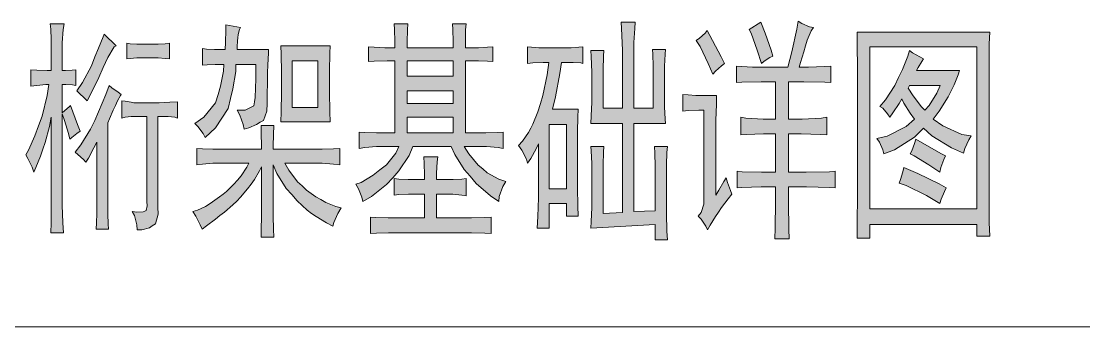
# Model space of a CAD drawing. Header units: millimetres. Extents: x 0 to 207, y 0 to 293.
# Drawn here: x 74.85 to 94.12, y 196.33 to 201.87 of the extents above; entities that cross this region are included whole.
import ezdxf

# ---------------------------------------------------------------- set-up
doc = ezdxf.new("R2010")
doc.units = ezdxf.units.MM

msp = doc.modelspace()

# ---------------------------------------------------------------- hatches: boundary and pattern name
h = msp.add_hatch(color=0)
h.dxf.hatch_style = 2
h.paths.add_polyline_path([(75.399194, 201.439639), (75.399194, 201.541944), (75.388611, 201.732444), (75.378028, 201.824167), (75.632028, 201.824167), (75.614389, 201.721861), (75.59675, 201.481972), (75.59675, 201.340861), (75.59675, 200.9775), (75.656722, 200.9775), (75.776667, 200.984556), (75.843694, 200.991611), (75.843694, 200.709389), (75.783722, 200.719972), (75.66025, 200.727028), (75.59675, 200.727028), (75.59675, 200.211972), (75.646139, 200.254306), (75.720222, 200.321333), (75.748444, 200.346028), (75.790778, 200.229611), (75.875444, 199.996778), (75.924833, 199.880361), (75.864861, 199.838028), (75.773139, 199.763944), (75.737861, 199.732194), (75.709639, 199.838028), (75.639083, 200.070861), (75.59675, 200.194333), (75.59675, 198.684444), (75.59675, 198.536278), (75.610861, 198.211722), (75.621444, 198.035333), (75.388611, 198.035333), (75.395667, 198.211722), (75.399194, 198.536278), (75.399194, 198.684444), (75.399194, 200.130833), (75.363917, 199.9615), (75.286306, 199.672222), (75.243972, 199.54875), (75.201639, 199.42175), (75.1205, 199.217139), (75.085222, 199.132472), (75.053472, 199.224194), (74.975861, 199.382944), (74.937056, 199.449972), (74.986444, 199.531111), (75.102861, 199.792167), (75.166361, 199.972083), (75.233389, 200.148472), (75.325111, 200.525944), (75.353333, 200.727028), (75.300417, 200.727028), (75.138139, 200.709389), (75.028778, 200.695278), (75.028778, 200.991611), (75.138139, 200.984556), (75.325111, 200.9775), (75.399194, 200.9775)])
h = msp.add_hatch(color=0)
h.dxf.hatch_style = 2
h.paths.add_polyline_path([(78.828194, 201.757139), (78.810556, 201.721861), (78.789389, 201.630139), (78.782333, 201.573694), (78.775278, 201.51725), (78.77175, 201.407889), (78.77175, 201.3585), (79.339722, 201.3585), (79.336194, 201.291472), (79.325611, 201.079806), (79.322083, 200.935167), (79.318556, 200.790528), (79.315028, 200.511833), (79.3115, 200.377778), (79.307972, 200.243722), (79.244472, 200.074389), (79.1845, 200.039111), (79.121, 200.000306), (78.979889, 199.936806), (78.89875, 199.912111), (78.881111, 199.996778), (78.817611, 200.169639), (78.77175, 200.261361), (78.916389, 200.261361), (79.071611, 200.335444), (79.085722, 200.413056), (79.096306, 200.487139), (79.106889, 200.825806), (79.106889, 201.090389), (78.747056, 201.090389), (78.743528, 200.959861), (78.694139, 200.649417), (78.648278, 200.4695), (78.605944, 200.289583), (78.376639, 199.936806), (78.189667, 199.763944), (78.150861, 199.838028), (78.055611, 199.9615), (78.002694, 200.014417), (78.164972, 200.130833), (78.376639, 200.395417), (78.4225, 200.543583), (78.468361, 200.695278), (78.521278, 200.966917), (78.528333, 201.090389), (78.433083, 201.090389), (78.369583, 201.090389), (78.224944, 201.083333), (78.143806, 201.076278), (78.143806, 201.376139), (78.214361, 201.365556), (78.359, 201.3585), (78.433083, 201.3585), (78.5495, 201.3585), (78.556556, 201.489028), (78.563611, 201.714806), (78.563611, 201.806528)])
h = msp.add_hatch(color=0)
h.paths.add_polyline_path([(81.62925, 201.39025), (81.62925, 201.506667), (81.625722, 201.721861), (81.618667, 201.824167), (81.862083, 201.824167), (81.858556, 201.714806), (81.8515, 201.499611), (81.8515, 201.39025), (82.687583, 201.39025), (82.687583, 201.506667), (82.680528, 201.721861), (82.677, 201.824167), (82.920417, 201.824167), (82.913361, 201.714806), (82.909833, 201.499611), (82.909833, 201.39025), (83.082694, 201.39025), (83.146194, 201.39025), (83.308472, 201.400833), (83.40725, 201.407889), (83.40725, 201.143306), (83.308472, 201.150361), (83.146194, 201.157417), (83.082694, 201.157417), (82.909833, 201.157417), (82.909833, 199.845083), (83.163833, 199.845083), (83.28025, 199.845083), (83.495444, 199.855667), (83.594222, 199.862722), (83.594222, 199.562861), (83.5025, 199.5805), (83.290833, 199.598139), (83.177944, 199.598139), (82.885139, 199.598139), (82.973333, 199.464083), (83.142667, 199.263), (83.223806, 199.192444), (83.304944, 199.121889), (83.513083, 199.009), (83.640083, 198.966667), (83.587167, 198.874944), (83.523667, 198.6915), (83.513083, 198.599778), (83.361389, 198.702083), (83.103861, 198.927861), (82.9945, 199.058389), (82.888667, 199.185389), (82.715806, 199.457028), (82.652306, 199.598139), (81.957333, 199.598139), (81.886778, 199.439389), (81.703333, 199.157167), (81.590444, 199.033694), (81.477556, 198.910222), (81.205917, 198.6915), (81.050694, 198.599778), (81.033056, 198.677389), (80.969556, 198.832611), (80.920167, 198.917278), (81.018944, 198.949028), (81.237667, 199.079556), (81.357611, 199.174806), (81.477556, 199.270056), (81.646889, 199.481722), (81.699806, 199.598139), (81.396417, 199.598139), (81.294111, 199.598139), (81.082444, 199.5805), (80.980139, 199.562861), (80.980139, 199.862722), (81.082444, 199.855667), (81.294111, 199.845083), (81.396417, 199.845083), (81.62925, 199.845083), (81.62925, 201.157417), (81.491667, 201.157417), (81.251778, 201.150361), (81.153, 201.143306), (81.153, 201.407889), (81.251778, 201.400833), (81.449333, 201.39025), (81.548111, 201.39025)])
h.paths.add_polyline_path([(82.687583, 199.845083), (82.687583, 200.130833), (81.8515, 200.130833), (81.8515, 199.845083)])
h.paths.add_polyline_path([(82.687583, 200.875194), (82.687583, 201.157417), (81.8515, 201.157417), (81.8515, 200.875194)])
h.paths.add_polyline_path([(82.687583, 200.377778), (82.687583, 200.610611), (81.8515, 200.610611), (81.8515, 200.377778)])
h = msp.add_hatch(color=0)
h.dxf.hatch_style = 2
h.paths.add_polyline_path([(85.418083, 201.340861), (85.414556, 201.242083), (85.4075, 200.991611), (85.4075, 200.843444), (85.4075, 200.296639), (85.75675, 200.296639), (85.75675, 201.340861), (85.749694, 201.481972), (85.739111, 201.7395), (85.732056, 201.855917), (85.989583, 201.855917), (85.979, 201.7395), (85.964889, 201.489028), (85.964889, 201.3585), (85.964889, 200.296639), (86.314139, 200.296639), (86.314139, 200.924583), (86.314139, 201.058639), (86.307083, 201.273833), (86.303556, 201.3585), (86.536389, 201.3585), (86.529333, 201.273833), (86.522278, 201.058639), (86.522278, 200.924583), (86.522278, 200.462444), (86.522278, 200.321333), (86.529333, 200.095556), (86.536389, 200.014417), (85.964889, 200.014417), (85.964889, 198.419861), (86.349417, 198.433972), (86.349417, 199.114833), (86.349417, 199.241833), (86.342361, 199.481722), (86.338833, 199.598139), (86.571667, 199.598139), (86.564611, 199.488778), (86.557556, 199.266528), (86.557556, 199.150111), (86.557556, 198.550389), (86.557556, 198.384583), (86.564611, 198.063556), (86.571667, 197.904806), (86.349417, 197.904806), (86.349417, 198.187028), (85.18525, 198.12), (85.192306, 198.236417), (85.199361, 198.493944), (85.199361, 198.635056), (85.199361, 199.132472), (85.199361, 199.291222), (85.192306, 199.524056), (85.18525, 199.598139), (85.418083, 199.598139), (85.414556, 199.499361), (85.4075, 199.266528), (85.4075, 199.132472), (85.4075, 198.384583), (85.75675, 198.402222), (85.75675, 200.014417), (85.18525, 200.014417), (85.192306, 200.155528), (85.199361, 200.402472), (85.199361, 200.511833), (85.199361, 200.776417), (85.199361, 200.949278), (85.192306, 201.235028), (85.18525, 201.340861)])
h = msp.add_hatch(color=0)
h.dxf.hatch_style = 2
h.paths.add_polyline_path([(88.755361, 201.041), (88.825917, 201.316167), (88.917639, 201.732444), (88.942333, 201.873556), (89.009361, 201.831222), (89.150472, 201.77125), (89.221028, 201.757139), (89.178694, 201.697167), (89.108139, 201.531361), (89.076389, 201.425528), (89.044639, 201.316167), (88.988194, 201.125667), (88.9635, 201.041), (89.132833, 201.041), (89.418583, 201.051583), (89.535, 201.058639), (89.535, 200.758778), (89.429167, 200.769361), (89.044639, 200.776417), (88.765944, 200.776417), (88.765944, 200.095556), (89.016417, 200.095556), (89.365667, 200.113194), (89.464444, 200.130833), (89.464444, 199.813333), (89.348028, 199.820389), (88.998778, 199.830972), (88.765944, 199.830972), (88.765944, 199.132472), (89.086972, 199.132472), (89.510306, 199.139528), (89.616139, 199.150111), (89.616139, 198.85025), (89.517361, 198.857306), (89.094028, 198.867889), (88.765944, 198.867889), (88.765944, 198.575083), (88.773, 198.102361), (88.780056, 197.922444), (88.522528, 197.922444), (88.529583, 198.12), (88.533111, 198.592722), (88.533111, 198.867889), (88.272056, 198.867889), (87.922806, 198.857306), (87.838139, 198.85025), (87.838139, 199.150111), (87.929861, 199.139528), (88.279111, 199.132472), (88.533111, 199.132472), (88.533111, 199.830972), (88.314389, 199.830972), (88.000417, 199.820389), (87.905167, 199.813333), (87.905167, 200.130833), (87.993361, 200.113194), (88.307333, 200.095556), (88.533111, 200.095556), (88.533111, 200.776417), (88.272056, 200.776417), (87.919278, 200.769361), (87.824028, 200.758778), (87.824028, 201.058639), (87.919278, 201.051583), (88.116833, 201.041), (88.219139, 201.041)])
h = msp.add_hatch(color=0)
h.dxf.hatch_style = 2
h.paths.add_polyline_path([(88.268528, 201.855917), (88.342611, 201.658361), (88.451972, 201.347917), (88.48725, 201.242083), (88.430806, 201.217389), (88.324972, 201.150361), (88.279111, 201.108028), (88.2015, 201.347917), (88.092139, 201.658361), (88.056861, 201.721861)])
h = msp.add_hatch(color=0)
h.dxf.hatch_style = 2
h.paths.add_polyline_path([(76.573944, 201.425528), (76.538667, 201.407889), (76.42225, 201.213861), (76.341111, 201.033944), (76.259972, 200.854028), (76.115333, 200.554167), (76.051833, 200.427167), (75.998917, 200.476556), (75.907194, 200.568278), (75.864861, 200.610611), (75.963639, 200.758778), (76.125917, 201.065694), (76.189417, 201.224444), (76.256444, 201.383194), (76.337583, 201.591333), (76.355222, 201.640722)])
h = msp.add_hatch(color=0)
h.dxf.hatch_style = 2
h.paths.add_polyline_path([(87.291333, 201.70775), (87.390111, 201.524306), (87.545333, 201.224444), (87.605306, 201.108028), (87.552389, 201.065694), (87.446556, 200.966917), (87.393639, 200.910472), (87.3125, 201.108028), (87.164333, 201.414944), (87.093778, 201.524306), (87.157278, 201.566639), (87.256056, 201.658361)])
h = msp.add_hatch(color=0)
h.paths.add_polyline_path([(92.417194, 201.672472), (92.410139, 201.464333), (92.406611, 201.00925), (92.406611, 200.758778), (92.406611, 198.984306), (92.406611, 198.726778), (92.410139, 198.218778), (92.417194, 197.971833), (92.184361, 197.971833), (92.184361, 198.187028), (90.244083, 198.187028), (90.244083, 197.936556), (90.01125, 197.936556), (90.014778, 198.194083), (90.021833, 198.726778), (90.021833, 198.998417), (90.021833, 200.758778), (90.021833, 201.002194), (90.014778, 201.457278), (90.01125, 201.672472)])
h.paths.add_polyline_path([(92.184361, 198.46925), (92.184361, 201.407889), (90.244083, 201.407889), (90.244083, 198.46925)])
h = msp.add_hatch(color=0)
h.dxf.hatch_style = 2
h.paths.add_polyline_path([(77.283028, 201.457278), (77.335944, 201.457278), (77.462944, 201.464333), (77.540556, 201.474917), (77.540556, 201.192694), (77.462944, 201.19975), (77.335944, 201.206806), (77.283028, 201.206806), (77.014917, 201.206806), (76.951417, 201.206806), (76.831472, 201.19975), (76.7715, 201.192694), (76.7715, 201.474917), (76.831472, 201.464333), (76.951417, 201.457278), (77.014917, 201.457278)])
h = msp.add_hatch(color=0)
h.paths.add_polyline_path([(80.458028, 201.425528), (80.450972, 201.291472), (80.443917, 200.966917), (80.443917, 200.776417), (80.443917, 200.592972), (80.450972, 200.229611), (80.458028, 200.046167), (79.561972, 200.046167), (79.5655, 200.229611), (79.572556, 200.585917), (79.572556, 200.758778), (79.572556, 200.942222), (79.5655, 201.273833), (79.561972, 201.425528)])
h.paths.add_polyline_path([(80.235778, 200.31075), (80.235778, 201.157417), (79.770111, 201.157417), (79.770111, 200.31075)])
h = msp.add_hatch(color=0)
h.paths.add_polyline_path([(84.758389, 201.39025), (84.825417, 201.39025), (84.966528, 201.400833), (85.037083, 201.407889), (85.037083, 201.108028), (85.001806, 201.118611), (84.860694, 201.125667), (84.758389, 201.125667), (84.652556, 201.125667), (84.624333, 200.924583), (84.543194, 200.50125), (84.490278, 200.279), (84.955944, 200.279), (84.948889, 200.130833), (84.941833, 199.873306), (84.941833, 199.763944), (84.941833, 198.984306), (84.941833, 198.85025), (84.948889, 198.525694), (84.955944, 198.335194), (84.744278, 198.335194), (84.744278, 198.568028), (84.430306, 198.568028), (84.430306, 198.12), (84.211583, 198.12), (84.222167, 198.328139), (84.23275, 198.666806), (84.23275, 198.800861), (84.23275, 199.647528), (84.193944, 199.555806), (84.095167, 199.382944), (84.035194, 199.298278), (84.014028, 199.372361), (83.932889, 199.531111), (83.872917, 199.615778), (83.943472, 199.696917), (84.052833, 199.855667), (84.095167, 199.92975), (84.133972, 200.003833), (84.222167, 200.229611), (84.268028, 200.377778), (84.313889, 200.525944), (84.3915, 200.899889), (84.419722, 201.125667), (84.320944, 201.125667), (84.130444, 201.118611), (84.035194, 201.108028), (84.035194, 201.407889), (84.10575, 201.400833), (84.239806, 201.39025), (84.303306, 201.39025)])
h.paths.add_polyline_path([(84.744278, 198.832611), (84.744278, 199.996778), (84.430306, 199.996778), (84.430306, 198.832611)])
h = msp.add_hatch(color=0)
h.paths.add_polyline_path([(91.21775, 201.192694), (91.186, 201.143306), (91.118972, 201.033944), (91.09075, 200.9775), (91.870389, 200.9775), (91.845694, 200.899889), (91.771611, 200.719972), (91.718694, 200.610611), (91.665778, 200.50125), (91.5035, 200.243722), (91.394139, 200.095556), (91.567, 199.972083), (91.909194, 199.820389), (92.078528, 199.795694), (92.039722, 199.721611), (91.969167, 199.562861), (91.940944, 199.481722), (91.72575, 199.573444), (91.365917, 199.795694), (91.21775, 199.92975), (91.051944, 199.771), (90.692111, 199.538167), (90.498083, 199.464083), (90.480444, 199.538167), (90.416944, 199.679278), (90.371083, 199.746306), (90.558056, 199.788639), (90.90025, 199.9615), (91.055472, 200.095556), (90.974333, 200.204917), (90.857917, 200.384833), (90.822639, 200.462444), (90.77325, 200.377778), (90.660361, 200.211972), (90.603917, 200.130833), (90.561583, 200.194333), (90.476917, 200.296639), (90.427528, 200.328389), (90.526306, 200.444806), (90.695639, 200.705861), (90.766194, 200.8505), (90.83675, 200.995139), (90.935528, 201.242083), (90.96375, 201.340861), (91.020194, 201.298528), (91.150722, 201.224444)])
h.paths.add_polyline_path([(90.939056, 200.66), (91.02725, 200.518889), (91.178944, 200.321333), (91.242444, 200.261361), (91.316528, 200.346028), (91.457639, 200.568278), (91.521139, 200.709389), (90.96375, 200.709389)])
h = msp.add_hatch(color=0)
h.dxf.hatch_style = 2
h.paths.add_polyline_path([(76.665667, 200.543583), (76.655083, 200.525944), (76.602167, 200.427167), (76.563361, 200.346028), (76.521028, 200.261361), (76.454, 200.102611), (76.42225, 200.028528), (76.42225, 198.451611), (76.42225, 198.370472), (76.429306, 198.194083), (76.436361, 198.102361), (76.214111, 198.102361), (76.221167, 198.211722), (76.224694, 198.384583), (76.224694, 198.451611), (76.224694, 199.679278), (76.171778, 199.573444), (76.073, 199.39), (76.027139, 199.315917), (75.981278, 199.365306), (75.8825, 199.457028), (75.829583, 199.499361), (75.935417, 199.629889), (76.111806, 199.915639), (76.185889, 200.070861), (76.256444, 200.226083), (76.386972, 200.543583), (76.446944, 200.709389), (76.499861, 200.667056), (76.609222, 200.585917)])
h = msp.add_hatch(color=0)
h.dxf.hatch_style = 2
h.paths.add_polyline_path([(77.293611, 200.395417), (77.353583, 200.395417), (77.551139, 200.402472), (77.688722, 200.413056), (77.688722, 200.113194), (77.639333, 200.130833), (77.515861, 200.144944), (77.445306, 200.144944), (77.328889, 200.144944), (77.328889, 198.501), (77.335944, 198.370472), (77.286556, 198.197611), (77.230111, 198.162333), (77.177194, 198.123528), (77.039611, 198.08825), (76.958472, 198.08825), (76.951417, 198.176444), (76.905556, 198.345778), (76.863222, 198.419861), (76.951417, 198.409278), (77.064306, 198.416333), (77.092528, 198.426917), (77.117222, 198.441028), (77.138389, 198.525694), (77.131333, 198.599778), (77.131333, 200.144944), (76.8985, 200.144944), (76.849111, 200.144944), (76.736222, 200.130833), (76.679778, 200.113194), (76.679778, 200.427167), (76.736222, 200.420111), (76.849111, 200.402472), (76.8985, 200.395417)])
h = msp.add_hatch(color=0)
h.dxf.hatch_style = 2
h.paths.add_polyline_path([(87.464194, 200.525944), (87.460667, 200.360139), (87.453611, 200.077917), (87.453611, 199.9615), (87.453611, 198.716194), (87.506528, 198.807917), (87.59825, 198.966667), (87.640583, 199.033694), (87.66175, 198.949028), (87.714667, 198.800861), (87.742889, 198.733833), (87.675861, 198.652694), (87.552389, 198.490417), (87.499472, 198.409278), (87.446556, 198.331667), (87.347778, 198.169389), (87.301917, 198.08825), (87.266639, 198.15175), (87.181972, 198.27875), (87.129056, 198.335194), (87.181972, 198.402222), (87.231361, 198.550389), (87.231361, 198.635056), (87.231361, 200.261361), (87.139639, 200.261361), (86.949139, 200.254306), (86.850361, 200.243722), (86.850361, 200.543583), (86.949139, 200.536528), (87.086722, 200.525944), (87.129056, 200.525944)])
h = msp.add_hatch(color=0)
h.dxf.hatch_style = 2
h.paths.add_polyline_path([(79.212722, 199.54875), (79.212722, 199.615778), (79.205667, 199.830972), (79.202139, 199.979139), (79.434972, 199.979139), (79.427917, 199.820389), (79.420861, 199.605194), (79.420861, 199.54875), (80.225194, 199.54875), (80.309861, 199.54875), (80.514472, 199.555806), (80.630889, 199.562861), (80.630889, 199.266528), (80.514472, 199.280639), (80.309861, 199.298278), (80.225194, 199.298278), (79.632528, 199.298278), (79.706611, 199.16775), (79.865361, 198.959611), (79.9465, 198.885528), (80.027639, 198.807917), (80.196972, 198.684444), (80.288694, 198.635056), (80.376889, 198.585667), (80.560333, 198.511583), (80.655583, 198.486889), (80.595611, 198.384583), (80.521528, 198.218778), (80.503889, 198.15175), (80.391, 198.211722), (80.2005, 198.328139), (80.119361, 198.384583), (80.038222, 198.444556), (79.858306, 198.613889), (79.759528, 198.726778), (79.66075, 198.839667), (79.491417, 199.107778), (79.420861, 199.266528), (79.420861, 198.419861), (79.420861, 198.335194), (79.427917, 198.102361), (79.434972, 197.954194), (79.202139, 197.954194), (79.205667, 198.095306), (79.212722, 198.328139), (79.212722, 198.419861), (79.212722, 199.23125), (79.177444, 199.157167), (79.082194, 198.998417), (79.022222, 198.917278), (78.958722, 198.832611), (78.828194, 198.680917), (78.761167, 198.610361), (78.690611, 198.539806), (78.538917, 198.40575), (78.457778, 198.345778), (78.376639, 198.282278), (78.214361, 198.162333), (78.133222, 198.102361), (78.101472, 198.176444), (78.020333, 198.335194), (77.967417, 198.419861), (78.052083, 198.444556), (78.196722, 198.511583), (78.260222, 198.550389), (78.323722, 198.592722), (78.450722, 198.684444), (78.514222, 198.733833), (78.577722, 198.783222), (78.711778, 198.91375), (78.775278, 198.991361), (78.842306, 199.068972), (78.944611, 199.224194), (78.979889, 199.298278), (78.411917, 199.298278), (78.330778, 199.298278), (78.143806, 199.280639), (78.037972, 199.266528), (78.037972, 199.562861), (78.143806, 199.555806), (78.330778, 199.54875), (78.411917, 199.54875)])
h = msp.add_hatch(color=0)
h.dxf.hatch_style = 2
h.paths.add_polyline_path([(91.080167, 199.732194), (91.277722, 199.615778), (91.545833, 199.464083), (91.612861, 199.432333), (91.584639, 199.365306), (91.531722, 199.217139), (91.510556, 199.132472), (91.313, 199.266528), (91.044889, 199.432333), (90.974333, 199.464083), (91.002556, 199.524056), (91.055472, 199.654583)])
h = msp.add_hatch(color=0)
h.dxf.hatch_style = 2
h.paths.add_polyline_path([(82.165472, 198.998417), (82.165472, 199.083083), (82.158417, 199.291222), (82.154889, 199.414694), (82.408889, 199.414694), (82.398306, 199.322972), (82.384194, 199.114833), (82.384194, 198.998417), (82.606444, 198.998417), (82.687583, 198.998417), (82.846333, 199.009), (82.920417, 199.016056), (82.920417, 198.702083), (82.846333, 198.716194), (82.680528, 198.733833), (82.595861, 198.733833), (82.384194, 198.733833), (82.384194, 198.303444), (82.885139, 198.303444), (83.019194, 198.303444), (83.262611, 198.3105), (83.3755, 198.317556), (83.3755, 198.021222), (83.262611, 198.028278), (83.019194, 198.035333), (82.885139, 198.035333), (81.62925, 198.035333), (81.512833, 198.035333), (81.294111, 198.028278), (81.188278, 198.021222), (81.188278, 198.317556), (81.287056, 198.3105), (81.509306, 198.303444), (81.62925, 198.303444), (82.165472, 198.303444), (82.165472, 198.733833), (81.9785, 198.733833), (81.879722, 198.733833), (81.699806, 198.726778), (81.618667, 198.716194), (81.618667, 199.016056), (81.699806, 199.009), (81.869139, 198.998417), (81.957333, 198.998417)])
h = msp.add_hatch(color=0)
h.dxf.hatch_style = 2
h.paths.add_polyline_path([(90.857917, 199.217139), (91.115444, 199.107778), (91.499972, 198.924333), (91.626972, 198.85025), (91.59875, 198.783222), (91.538778, 198.642111), (91.510556, 198.568028), (91.270667, 198.709139), (90.903778, 198.892583), (90.776778, 198.934917), (90.801472, 198.998417), (90.840278, 199.139528)])

# ---------------------------------------------------------------- linework, layer by layer
at = {"color": 0, "lineweight": 0}
for points in [[(75.399194, 201.439639), (75.399194, 201.541944), (75.388611, 201.732444), (75.378028, 201.824167), (75.632028, 201.824167), (75.614389, 201.721861), (75.59675, 201.481972), (75.59675, 201.340861), (75.59675, 200.9775), (75.656722, 200.9775), (75.776667, 200.984556), (75.843694, 200.991611), (75.843694, 200.709389), (75.783722, 200.719972), (75.66025, 200.727028), (75.59675, 200.727028), (75.59675, 200.211972), (75.646139, 200.254306), (75.720222, 200.321333), (75.748444, 200.346028), (75.790778, 200.229611), (75.875444, 199.996778), (75.924833, 199.880361), (75.864861, 199.838028), (75.773139, 199.763944), (75.737861, 199.732194), (75.709639, 199.838028), (75.639083, 200.070861), (75.59675, 200.194333), (75.59675, 198.684444), (75.59675, 198.536278), (75.610861, 198.211722), (75.621444, 198.035333), (75.388611, 198.035333), (75.395667, 198.211722), (75.399194, 198.536278), (75.399194, 198.684444), (75.399194, 200.130833), (75.363917, 199.9615), (75.286306, 199.672222), (75.243972, 199.54875), (75.201639, 199.42175), (75.1205, 199.217139), (75.085222, 199.132472), (75.053472, 199.224194), (74.975861, 199.382944), (74.937056, 199.449972), (74.986444, 199.531111), (75.102861, 199.792167), (75.166361, 199.972083), (75.233389, 200.148472), (75.325111, 200.525944), (75.353333, 200.727028), (75.300417, 200.727028), (75.138139, 200.709389), (75.028778, 200.695278), (75.028778, 200.991611), (75.138139, 200.984556), (75.325111, 200.9775), (75.399194, 200.9775)], [(78.828194, 201.757139), (78.810556, 201.721861), (78.789389, 201.630139), (78.782333, 201.573694), (78.775278, 201.51725), (78.77175, 201.407889), (78.77175, 201.3585), (79.339722, 201.3585), (79.336194, 201.291472), (79.325611, 201.079806), (79.322083, 200.935167), (79.318556, 200.790528), (79.315028, 200.511833), (79.3115, 200.377778), (79.307972, 200.243722), (79.244472, 200.074389), (79.1845, 200.039111), (79.121, 200.000306), (78.979889, 199.936806), (78.89875, 199.912111), (78.881111, 199.996778), (78.817611, 200.169639), (78.77175, 200.261361), (78.916389, 200.261361), (79.071611, 200.335444), (79.085722, 200.413056), (79.096306, 200.487139), (79.106889, 200.825806), (79.106889, 201.090389), (78.747056, 201.090389), (78.743528, 200.959861), (78.694139, 200.649417), (78.648278, 200.4695), (78.605944, 200.289583), (78.376639, 199.936806), (78.189667, 199.763944), (78.150861, 199.838028), (78.055611, 199.9615), (78.002694, 200.014417), (78.164972, 200.130833), (78.376639, 200.395417), (78.4225, 200.543583), (78.468361, 200.695278), (78.521278, 200.966917), (78.528333, 201.090389), (78.433083, 201.090389), (78.369583, 201.090389), (78.224944, 201.083333), (78.143806, 201.076278), (78.143806, 201.376139), (78.214361, 201.365556), (78.359, 201.3585), (78.433083, 201.3585), (78.5495, 201.3585), (78.556556, 201.489028), (78.563611, 201.714806), (78.563611, 201.806528)], [(81.62925, 201.39025), (81.62925, 201.506667), (81.625722, 201.721861), (81.618667, 201.824167), (81.862083, 201.824167), (81.858556, 201.714806), (81.8515, 201.499611), (81.8515, 201.39025), (82.687583, 201.39025), (82.687583, 201.506667), (82.680528, 201.721861), (82.677, 201.824167), (82.920417, 201.824167), (82.913361, 201.714806), (82.909833, 201.499611), (82.909833, 201.39025), (83.082694, 201.39025), (83.146194, 201.39025), (83.308472, 201.400833), (83.40725, 201.407889), (83.40725, 201.143306), (83.308472, 201.150361), (83.146194, 201.157417), (83.082694, 201.157417), (82.909833, 201.157417), (82.909833, 199.845083), (83.163833, 199.845083), (83.28025, 199.845083), (83.495444, 199.855667), (83.594222, 199.862722), (83.594222, 199.562861), (83.5025, 199.5805), (83.290833, 199.598139), (83.177944, 199.598139), (82.885139, 199.598139), (82.973333, 199.464083), (83.142667, 199.263), (83.223806, 199.192444), (83.304944, 199.121889), (83.513083, 199.009), (83.640083, 198.966667), (83.587167, 198.874944), (83.523667, 198.6915), (83.513083, 198.599778), (83.361389, 198.702083), (83.103861, 198.927861), (82.9945, 199.058389), (82.888667, 199.185389), (82.715806, 199.457028), (82.652306, 199.598139), (81.957333, 199.598139), (81.886778, 199.439389), (81.703333, 199.157167), (81.590444, 199.033694), (81.477556, 198.910222), (81.205917, 198.6915), (81.050694, 198.599778), (81.033056, 198.677389), (80.969556, 198.832611), (80.920167, 198.917278), (81.018944, 198.949028), (81.237667, 199.079556), (81.357611, 199.174806), (81.477556, 199.270056), (81.646889, 199.481722), (81.699806, 199.598139), (81.396417, 199.598139), (81.294111, 199.598139), (81.082444, 199.5805), (80.980139, 199.562861), (80.980139, 199.862722), (81.082444, 199.855667), (81.294111, 199.845083), (81.396417, 199.845083), (81.62925, 199.845083), (81.62925, 201.157417), (81.491667, 201.157417), (81.251778, 201.150361), (81.153, 201.143306), (81.153, 201.407889), (81.251778, 201.400833), (81.449333, 201.39025), (81.548111, 201.39025)], [(85.418083, 201.340861), (85.414556, 201.242083), (85.4075, 200.991611), (85.4075, 200.843444), (85.4075, 200.296639), (85.75675, 200.296639), (85.75675, 201.340861), (85.749694, 201.481972), (85.739111, 201.7395), (85.732056, 201.855917), (85.989583, 201.855917), (85.979, 201.7395), (85.964889, 201.489028), (85.964889, 201.3585), (85.964889, 200.296639), (86.314139, 200.296639), (86.314139, 200.924583), (86.314139, 201.058639), (86.307083, 201.273833), (86.303556, 201.3585), (86.536389, 201.3585), (86.529333, 201.273833), (86.522278, 201.058639), (86.522278, 200.924583), (86.522278, 200.462444), (86.522278, 200.321333), (86.529333, 200.095556), (86.536389, 200.014417), (85.964889, 200.014417), (85.964889, 198.419861), (86.349417, 198.433972), (86.349417, 199.114833), (86.349417, 199.241833), (86.342361, 199.481722), (86.338833, 199.598139), (86.571667, 199.598139), (86.564611, 199.488778), (86.557556, 199.266528), (86.557556, 199.150111), (86.557556, 198.550389), (86.557556, 198.384583), (86.564611, 198.063556), (86.571667, 197.904806), (86.349417, 197.904806), (86.349417, 198.187028), (85.18525, 198.12), (85.192306, 198.236417), (85.199361, 198.493944), (85.199361, 198.635056), (85.199361, 199.132472), (85.199361, 199.291222), (85.192306, 199.524056), (85.18525, 199.598139), (85.418083, 199.598139), (85.414556, 199.499361), (85.4075, 199.266528), (85.4075, 199.132472), (85.4075, 198.384583), (85.75675, 198.402222), (85.75675, 200.014417), (85.18525, 200.014417), (85.192306, 200.155528), (85.199361, 200.402472), (85.199361, 200.511833), (85.199361, 200.776417), (85.199361, 200.949278), (85.192306, 201.235028), (85.18525, 201.340861)], [(88.755361, 201.041), (88.825917, 201.316167), (88.917639, 201.732444), (88.942333, 201.873556), (89.009361, 201.831222), (89.150472, 201.77125), (89.221028, 201.757139), (89.178694, 201.697167), (89.108139, 201.531361), (89.076389, 201.425528), (89.044639, 201.316167), (88.988194, 201.125667), (88.9635, 201.041), (89.132833, 201.041), (89.418583, 201.051583), (89.535, 201.058639), (89.535, 200.758778), (89.429167, 200.769361), (89.044639, 200.776417), (88.765944, 200.776417), (88.765944, 200.095556), (89.016417, 200.095556), (89.365667, 200.113194), (89.464444, 200.130833), (89.464444, 199.813333), (89.348028, 199.820389), (88.998778, 199.830972), (88.765944, 199.830972), (88.765944, 199.132472), (89.086972, 199.132472), (89.510306, 199.139528), (89.616139, 199.150111), (89.616139, 198.85025), (89.517361, 198.857306), (89.094028, 198.867889), (88.765944, 198.867889), (88.765944, 198.575083), (88.773, 198.102361), (88.780056, 197.922444), (88.522528, 197.922444), (88.529583, 198.12), (88.533111, 198.592722), (88.533111, 198.867889), (88.272056, 198.867889), (87.922806, 198.857306), (87.838139, 198.85025), (87.838139, 199.150111), (87.929861, 199.139528), (88.279111, 199.132472), (88.533111, 199.132472), (88.533111, 199.830972), (88.314389, 199.830972), (88.000417, 199.820389), (87.905167, 199.813333), (87.905167, 200.130833), (87.993361, 200.113194), (88.307333, 200.095556), (88.533111, 200.095556), (88.533111, 200.776417), (88.272056, 200.776417), (87.919278, 200.769361), (87.824028, 200.758778), (87.824028, 201.058639), (87.919278, 201.051583), (88.116833, 201.041), (88.219139, 201.041)], [(88.268528, 201.855917), (88.342611, 201.658361), (88.451972, 201.347917), (88.48725, 201.242083), (88.430806, 201.217389), (88.324972, 201.150361), (88.279111, 201.108028), (88.2015, 201.347917), (88.092139, 201.658361), (88.056861, 201.721861)], [(76.573944, 201.425528), (76.538667, 201.407889), (76.42225, 201.213861), (76.341111, 201.033944), (76.259972, 200.854028), (76.115333, 200.554167), (76.051833, 200.427167), (75.998917, 200.476556), (75.907194, 200.568278), (75.864861, 200.610611), (75.963639, 200.758778), (76.125917, 201.065694), (76.189417, 201.224444), (76.256444, 201.383194), (76.337583, 201.591333), (76.355222, 201.640722)], [(87.291333, 201.70775), (87.390111, 201.524306), (87.545333, 201.224444), (87.605306, 201.108028), (87.552389, 201.065694), (87.446556, 200.966917), (87.393639, 200.910472), (87.3125, 201.108028), (87.164333, 201.414944), (87.093778, 201.524306), (87.157278, 201.566639), (87.256056, 201.658361)], [(92.417194, 201.672472), (92.410139, 201.464333), (92.406611, 201.00925), (92.406611, 200.758778), (92.406611, 198.984306), (92.406611, 198.726778), (92.410139, 198.218778), (92.417194, 197.971833), (92.184361, 197.971833), (92.184361, 198.187028), (90.244083, 198.187028), (90.244083, 197.936556), (90.01125, 197.936556), (90.014778, 198.194083), (90.021833, 198.726778), (90.021833, 198.998417), (90.021833, 200.758778), (90.021833, 201.002194), (90.014778, 201.457278), (90.01125, 201.672472)], [(77.283028, 201.457278), (77.335944, 201.457278), (77.462944, 201.464333), (77.540556, 201.474917), (77.540556, 201.192694), (77.462944, 201.19975), (77.335944, 201.206806), (77.283028, 201.206806), (77.014917, 201.206806), (76.951417, 201.206806), (76.831472, 201.19975), (76.7715, 201.192694), (76.7715, 201.474917), (76.831472, 201.464333), (76.951417, 201.457278), (77.014917, 201.457278)], [(80.458028, 201.425528), (80.450972, 201.291472), (80.443917, 200.966917), (80.443917, 200.776417), (80.443917, 200.592972), (80.450972, 200.229611), (80.458028, 200.046167), (79.561972, 200.046167), (79.5655, 200.229611), (79.572556, 200.585917), (79.572556, 200.758778), (79.572556, 200.942222), (79.5655, 201.273833), (79.561972, 201.425528)], [(84.758389, 201.39025), (84.825417, 201.39025), (84.966528, 201.400833), (85.037083, 201.407889), (85.037083, 201.108028), (85.001806, 201.118611), (84.860694, 201.125667), (84.758389, 201.125667), (84.652556, 201.125667), (84.624333, 200.924583), (84.543194, 200.50125), (84.490278, 200.279), (84.955944, 200.279), (84.948889, 200.130833), (84.941833, 199.873306), (84.941833, 199.763944), (84.941833, 198.984306), (84.941833, 198.85025), (84.948889, 198.525694), (84.955944, 198.335194), (84.744278, 198.335194), (84.744278, 198.568028), (84.430306, 198.568028), (84.430306, 198.12), (84.211583, 198.12), (84.222167, 198.328139), (84.23275, 198.666806), (84.23275, 198.800861), (84.23275, 199.647528), (84.193944, 199.555806), (84.095167, 199.382944), (84.035194, 199.298278), (84.014028, 199.372361), (83.932889, 199.531111), (83.872917, 199.615778), (83.943472, 199.696917), (84.052833, 199.855667), (84.095167, 199.92975), (84.133972, 200.003833), (84.222167, 200.229611), (84.268028, 200.377778), (84.313889, 200.525944), (84.3915, 200.899889), (84.419722, 201.125667), (84.320944, 201.125667), (84.130444, 201.118611), (84.035194, 201.108028), (84.035194, 201.407889), (84.10575, 201.400833), (84.239806, 201.39025), (84.303306, 201.39025)], [(92.184361, 198.46925), (92.184361, 201.407889), (90.244083, 201.407889), (90.244083, 198.46925)], [(91.21775, 201.192694), (91.186, 201.143306), (91.118972, 201.033944), (91.09075, 200.9775), (91.870389, 200.9775), (91.845694, 200.899889), (91.771611, 200.719972), (91.718694, 200.610611), (91.665778, 200.50125), (91.5035, 200.243722), (91.394139, 200.095556), (91.567, 199.972083), (91.909194, 199.820389), (92.078528, 199.795694), (92.039722, 199.721611), (91.969167, 199.562861), (91.940944, 199.481722), (91.72575, 199.573444), (91.365917, 199.795694), (91.21775, 199.92975), (91.051944, 199.771), (90.692111, 199.538167), (90.498083, 199.464083), (90.480444, 199.538167), (90.416944, 199.679278), (90.371083, 199.746306), (90.558056, 199.788639), (90.90025, 199.9615), (91.055472, 200.095556), (90.974333, 200.204917), (90.857917, 200.384833), (90.822639, 200.462444), (90.77325, 200.377778), (90.660361, 200.211972), (90.603917, 200.130833), (90.561583, 200.194333), (90.476917, 200.296639), (90.427528, 200.328389), (90.526306, 200.444806), (90.695639, 200.705861), (90.766194, 200.8505), (90.83675, 200.995139), (90.935528, 201.242083), (90.96375, 201.340861), (91.020194, 201.298528), (91.150722, 201.224444)], [(80.235778, 200.31075), (80.235778, 201.157417), (79.770111, 201.157417), (79.770111, 200.31075)], [(82.687583, 200.875194), (82.687583, 201.157417), (81.8515, 201.157417), (81.8515, 200.875194)], [(76.665667, 200.543583), (76.655083, 200.525944), (76.602167, 200.427167), (76.563361, 200.346028), (76.521028, 200.261361), (76.454, 200.102611), (76.42225, 200.028528), (76.42225, 198.451611), (76.42225, 198.370472), (76.429306, 198.194083), (76.436361, 198.102361), (76.214111, 198.102361), (76.221167, 198.211722), (76.224694, 198.384583), (76.224694, 198.451611), (76.224694, 199.679278), (76.171778, 199.573444), (76.073, 199.39), (76.027139, 199.315917), (75.981278, 199.365306), (75.8825, 199.457028), (75.829583, 199.499361), (75.935417, 199.629889), (76.111806, 199.915639), (76.185889, 200.070861), (76.256444, 200.226083), (76.386972, 200.543583), (76.446944, 200.709389), (76.499861, 200.667056), (76.609222, 200.585917)], [(82.687583, 200.377778), (82.687583, 200.610611), (81.8515, 200.610611), (81.8515, 200.377778)], [(90.939056, 200.66), (91.02725, 200.518889), (91.178944, 200.321333), (91.242444, 200.261361), (91.316528, 200.346028), (91.457639, 200.568278), (91.521139, 200.709389), (90.96375, 200.709389)], [(77.293611, 200.395417), (77.353583, 200.395417), (77.551139, 200.402472), (77.688722, 200.413056), (77.688722, 200.113194), (77.639333, 200.130833), (77.515861, 200.144944), (77.445306, 200.144944), (77.328889, 200.144944), (77.328889, 198.501), (77.335944, 198.370472), (77.286556, 198.197611), (77.230111, 198.162333), (77.177194, 198.123528), (77.039611, 198.08825), (76.958472, 198.08825), (76.951417, 198.176444), (76.905556, 198.345778), (76.863222, 198.419861), (76.951417, 198.409278), (77.064306, 198.416333), (77.092528, 198.426917), (77.117222, 198.441028), (77.138389, 198.525694), (77.131333, 198.599778), (77.131333, 200.144944), (76.8985, 200.144944), (76.849111, 200.144944), (76.736222, 200.130833), (76.679778, 200.113194), (76.679778, 200.427167), (76.736222, 200.420111), (76.849111, 200.402472), (76.8985, 200.395417)], [(87.464194, 200.525944), (87.460667, 200.360139), (87.453611, 200.077917), (87.453611, 199.9615), (87.453611, 198.716194), (87.506528, 198.807917), (87.59825, 198.966667), (87.640583, 199.033694), (87.66175, 198.949028), (87.714667, 198.800861), (87.742889, 198.733833), (87.675861, 198.652694), (87.552389, 198.490417), (87.499472, 198.409278), (87.446556, 198.331667), (87.347778, 198.169389), (87.301917, 198.08825), (87.266639, 198.15175), (87.181972, 198.27875), (87.129056, 198.335194), (87.181972, 198.402222), (87.231361, 198.550389), (87.231361, 198.635056), (87.231361, 200.261361), (87.139639, 200.261361), (86.949139, 200.254306), (86.850361, 200.243722), (86.850361, 200.543583), (86.949139, 200.536528), (87.086722, 200.525944), (87.129056, 200.525944)], [(82.687583, 199.845083), (82.687583, 200.130833), (81.8515, 200.130833), (81.8515, 199.845083)], [(79.212722, 199.54875), (79.212722, 199.615778), (79.205667, 199.830972), (79.202139, 199.979139), (79.434972, 199.979139), (79.427917, 199.820389), (79.420861, 199.605194), (79.420861, 199.54875), (80.225194, 199.54875), (80.309861, 199.54875), (80.514472, 199.555806), (80.630889, 199.562861), (80.630889, 199.266528), (80.514472, 199.280639), (80.309861, 199.298278), (80.225194, 199.298278), (79.632528, 199.298278), (79.706611, 199.16775), (79.865361, 198.959611), (79.9465, 198.885528), (80.027639, 198.807917), (80.196972, 198.684444), (80.288694, 198.635056), (80.376889, 198.585667), (80.560333, 198.511583), (80.655583, 198.486889), (80.595611, 198.384583), (80.521528, 198.218778), (80.503889, 198.15175), (80.391, 198.211722), (80.2005, 198.328139), (80.119361, 198.384583), (80.038222, 198.444556), (79.858306, 198.613889), (79.759528, 198.726778), (79.66075, 198.839667), (79.491417, 199.107778), (79.420861, 199.266528), (79.420861, 198.419861), (79.420861, 198.335194), (79.427917, 198.102361), (79.434972, 197.954194), (79.202139, 197.954194), (79.205667, 198.095306), (79.212722, 198.328139), (79.212722, 198.419861), (79.212722, 199.23125), (79.177444, 199.157167), (79.082194, 198.998417), (79.022222, 198.917278), (78.958722, 198.832611), (78.828194, 198.680917), (78.761167, 198.610361), (78.690611, 198.539806), (78.538917, 198.40575), (78.457778, 198.345778), (78.376639, 198.282278), (78.214361, 198.162333), (78.133222, 198.102361), (78.101472, 198.176444), (78.020333, 198.335194), (77.967417, 198.419861), (78.052083, 198.444556), (78.196722, 198.511583), (78.260222, 198.550389), (78.323722, 198.592722), (78.450722, 198.684444), (78.514222, 198.733833), (78.577722, 198.783222), (78.711778, 198.91375), (78.775278, 198.991361), (78.842306, 199.068972), (78.944611, 199.224194), (78.979889, 199.298278), (78.411917, 199.298278), (78.330778, 199.298278), (78.143806, 199.280639), (78.037972, 199.266528), (78.037972, 199.562861), (78.143806, 199.555806), (78.330778, 199.54875), (78.411917, 199.54875)], [(84.744278, 198.832611), (84.744278, 199.996778), (84.430306, 199.996778), (84.430306, 198.832611)], [(91.080167, 199.732194), (91.277722, 199.615778), (91.545833, 199.464083), (91.612861, 199.432333), (91.584639, 199.365306), (91.531722, 199.217139), (91.510556, 199.132472), (91.313, 199.266528), (91.044889, 199.432333), (90.974333, 199.464083), (91.002556, 199.524056), (91.055472, 199.654583)], [(82.165472, 198.998417), (82.165472, 199.083083), (82.158417, 199.291222), (82.154889, 199.414694), (82.408889, 199.414694), (82.398306, 199.322972), (82.384194, 199.114833), (82.384194, 198.998417), (82.606444, 198.998417), (82.687583, 198.998417), (82.846333, 199.009), (82.920417, 199.016056), (82.920417, 198.702083), (82.846333, 198.716194), (82.680528, 198.733833), (82.595861, 198.733833), (82.384194, 198.733833), (82.384194, 198.303444), (82.885139, 198.303444), (83.019194, 198.303444), (83.262611, 198.3105), (83.3755, 198.317556), (83.3755, 198.021222), (83.262611, 198.028278), (83.019194, 198.035333), (82.885139, 198.035333), (81.62925, 198.035333), (81.512833, 198.035333), (81.294111, 198.028278), (81.188278, 198.021222), (81.188278, 198.317556), (81.287056, 198.3105), (81.509306, 198.303444), (81.62925, 198.303444), (82.165472, 198.303444), (82.165472, 198.733833), (81.9785, 198.733833), (81.879722, 198.733833), (81.699806, 198.726778), (81.618667, 198.716194), (81.618667, 199.016056), (81.699806, 199.009), (81.869139, 198.998417), (81.957333, 198.998417)], [(90.857917, 199.217139), (91.115444, 199.107778), (91.499972, 198.924333), (91.626972, 198.85025), (91.59875, 198.783222), (91.538778, 198.642111), (91.510556, 198.568028), (91.270667, 198.709139), (90.903778, 198.892583), (90.776778, 198.934917), (90.801472, 198.998417), (90.840278, 199.139528)]]:
    msp.add_lwpolyline(points, close=True, dxfattribs=at)
msp.add_lwpolyline([(25.124833, 196.327889), (201.9935, 196.327889)], dxfattribs=at)

doc.saveas('drawing.dxf')
